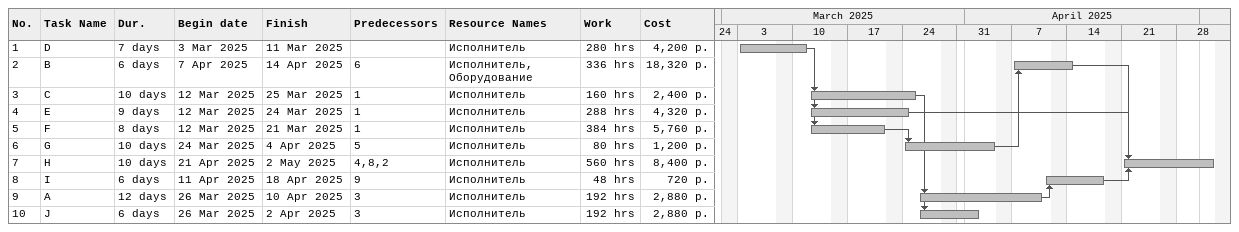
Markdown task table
| ID | Task | Duration | Start | Finish | Predecessors | Resources | Work (h) | Cost (р.) |
|---|---|---|---|---|---|---|---|---|
| 1 | D | 7d | 2025-03-03 | 2025-03-11 |  | Исполнитель | 280 | 4200 |
| 2 | B | 6d | 2025-04-07 | 2025-04-14 | 6 | Исполнитель, Оборудование | 336 | 18320 |
| 3 | C | 10d | 2025-03-12 | 2025-03-25 | 1 | Исполнитель | 160 | 2400 |
| 4 | E | 9d | 2025-03-12 | 2025-03-24 | 1 | Исполнитель | 288 | 4320 |
| 5 | F | 8d | 2025-03-12 | 2025-03-21 | 1 | Исполнитель | 384 | 5760 |
| 6 | G | 10d | 2025-03-24 | 2025-04-04 | 5 | Исполнитель | 80 | 1200 |
| 7 | H | 10d | 2025-04-21 | 2025-05-02 | 4, 8, 2 | Исполнитель | 560 | 8400 |
| 8 | I | 6d | 2025-04-11 | 2025-04-18 | 9 | Исполнитель | 48 | 720 |
| 9 | A | 12d | 2025-03-26 | 2025-04-10 | 3 | Исполнитель | 192 | 2880 |
| 10 | J | 6d | 2025-03-26 | 2025-04-02 | 3 | Исполнитель | 192 | 2880 |
